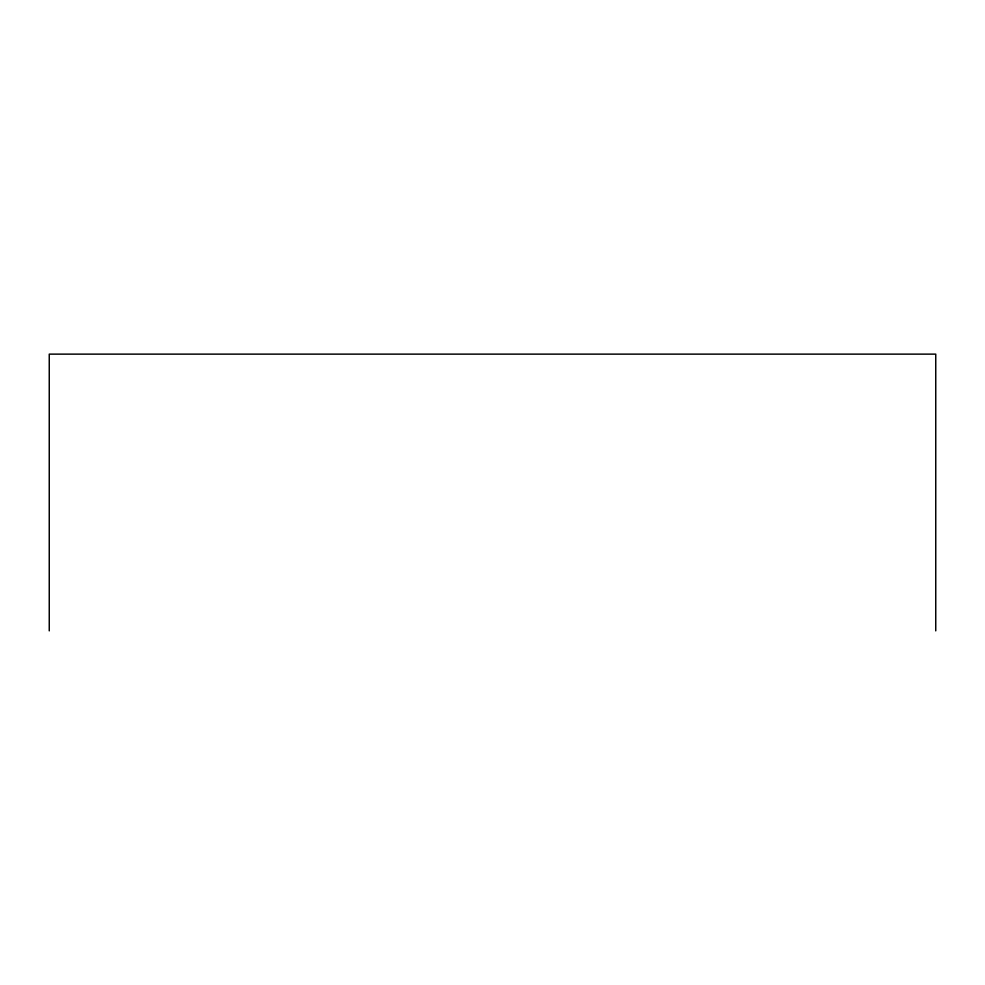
<?xml version="1.0" encoding="UTF-8"?>
<svg xmlns="http://www.w3.org/2000/svg" width="985" height="985" viewBox="0 0 985 985"><rect width="100%" height="100%" fill="white"/><g stroke="black" fill="none" stroke-linecap="round" stroke-linejoin="round"><path stroke-width="1.48" d="M935.75 630.868L935.75 354.132L49.25 354.132L49.25 630.868"/></g></svg>
